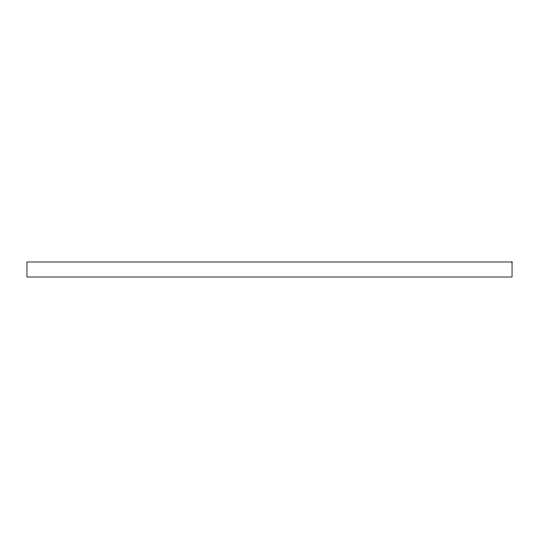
<?xml version="1.0" encoding="UTF-8"?>
<svg xmlns="http://www.w3.org/2000/svg" width="539" height="539" viewBox="0 0 539 539"><rect width="100%" height="100%" fill="white"/><g stroke="black" fill="none" stroke-linecap="round" stroke-linejoin="round"><path stroke-width="0.81" d="M512.043 261.988L26.957 261.988L26.95 277.012L512.043 277.012L512.05 261.988"/></g></svg>
